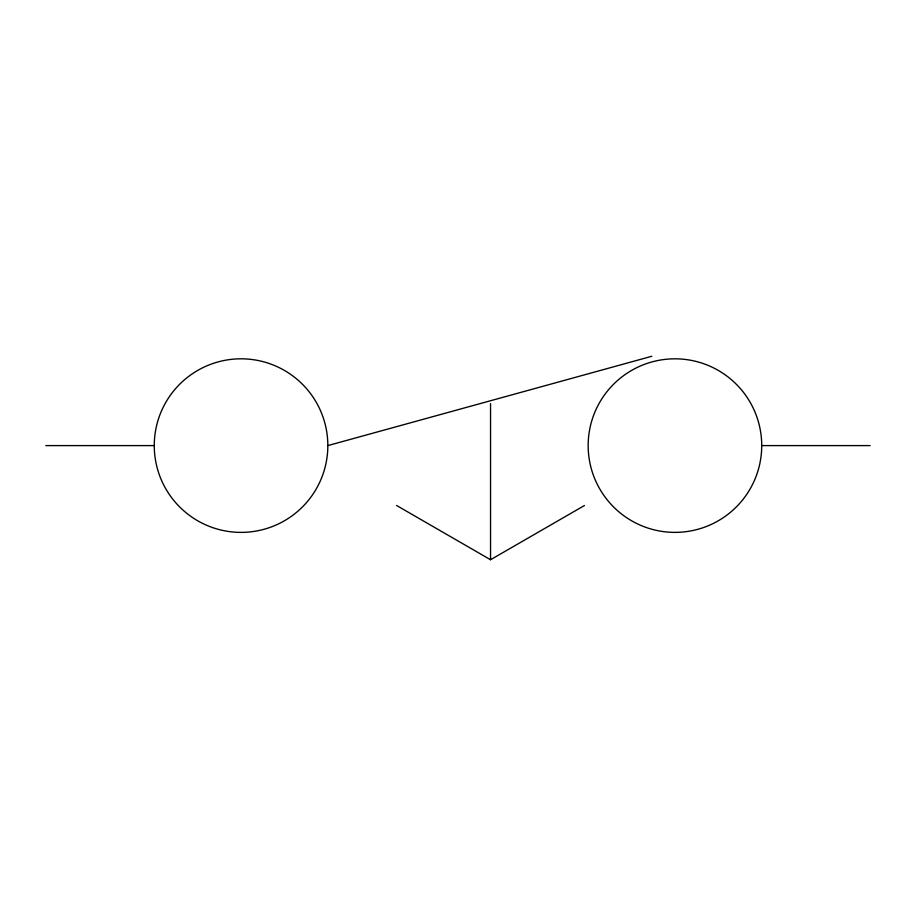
<?xml version="1.0" encoding="UTF-8"?>
<svg xmlns="http://www.w3.org/2000/svg" width="916" height="916" viewBox="0 0 916 916"><rect width="100%" height="100%" fill="white"/><g stroke="black" fill="none" stroke-linecap="round" stroke-linejoin="round"><path stroke-width="1.37" d="M396.605 505.495L490.541 559.733L584.488 505.495M327.836 445.6A86.78 86.78 0 0 0 197.661 370.442A86.78 86.78 0 0 0 197.661 520.757A86.78 86.78 0 0 0 327.836 445.6L651.837 356.267M45.8 445.6L154.277 445.6M761.723 445.6A86.78 86.78 0 0 0 631.559 370.442A86.78 86.78 0 0 0 631.559 520.757A86.78 86.78 0 0 0 761.723 445.6L870.2 445.6M490.541 403.59L490.541 559.733"/></g></svg>
